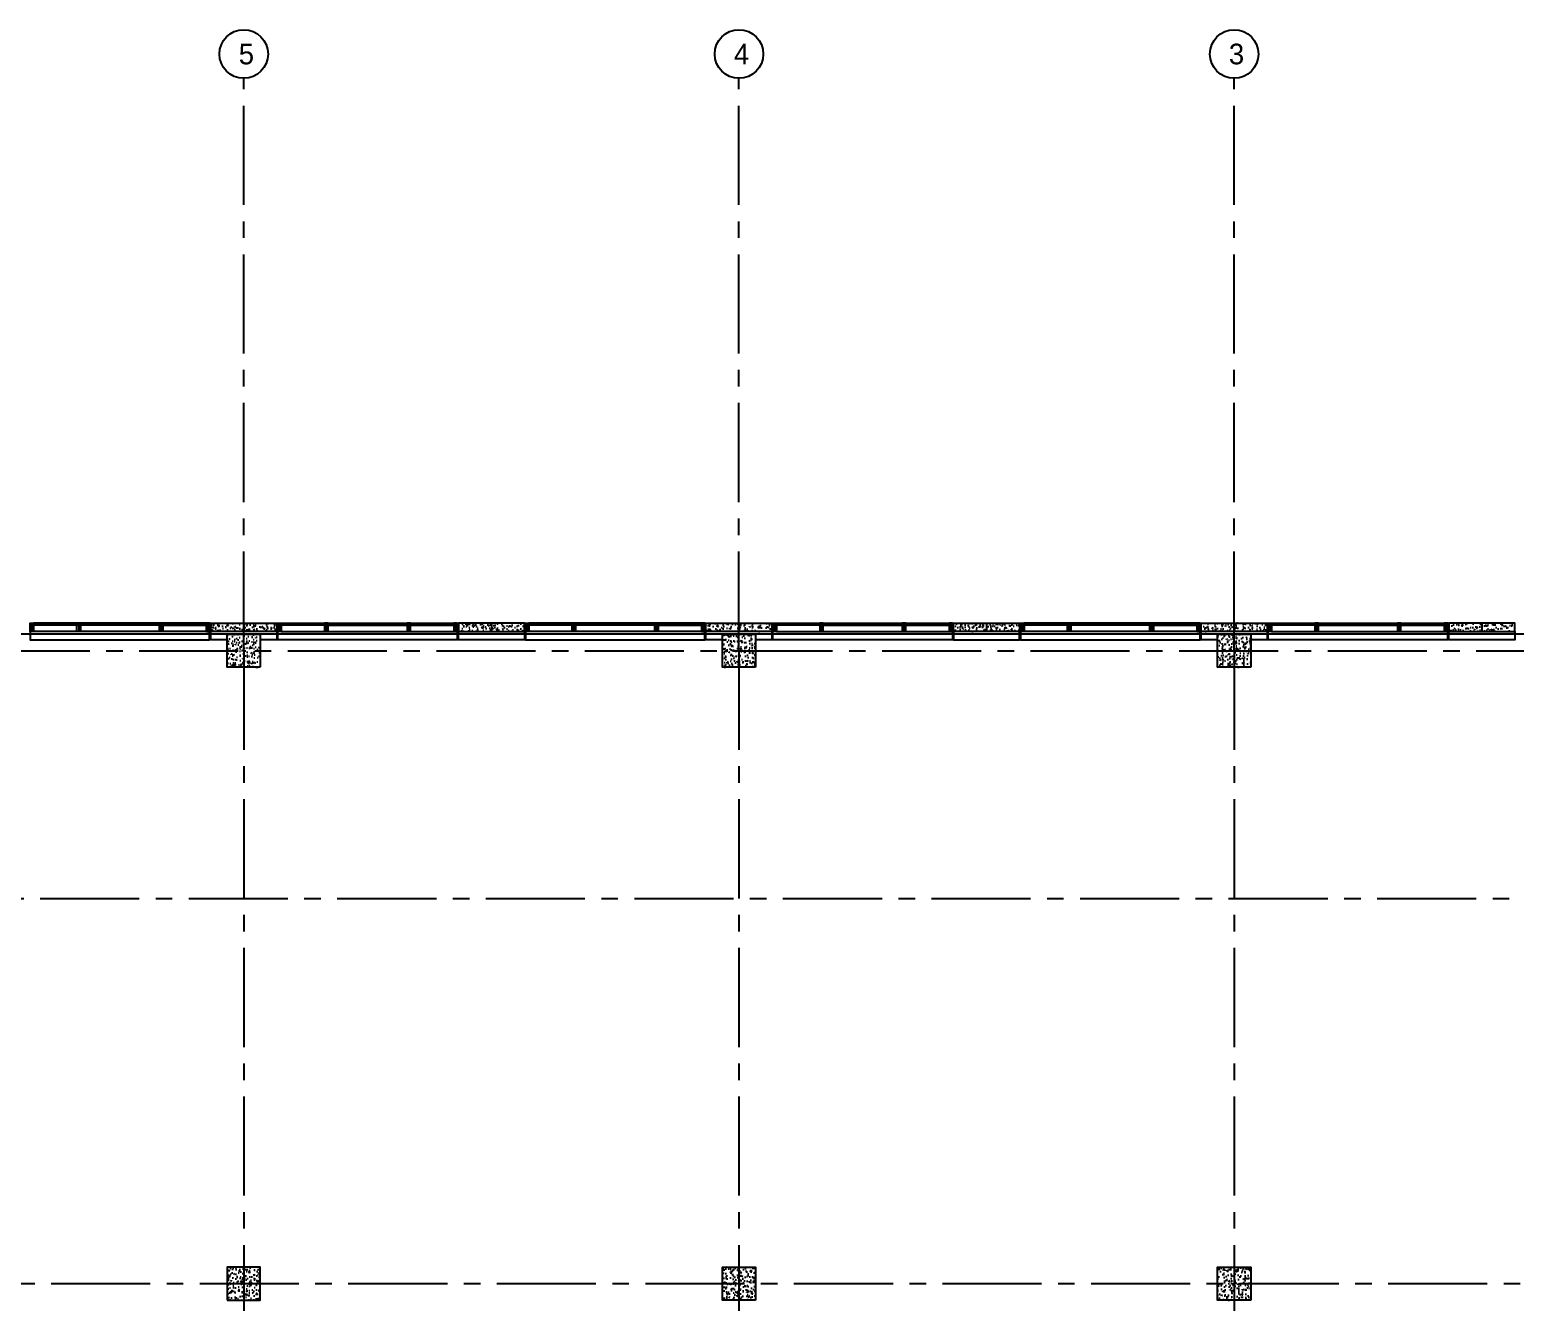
# Model space of a CAD drawing. Header units: inches. Extents: x 5893 to 9323, y 5310 to 7121.
# Drawn here: x 7272 to 8352, y 6196 to 7121 of the extents above; entities that cross this region are included whole.
import ezdxf
from ezdxf.enums import TextEntityAlignment as Align

# ---------------------------------------------------------------- set-up
doc = ezdxf.new("R2010")
doc.units = ezdxf.units.IN
doc.header["$LTSCALE"] = 96
doc.header["$MEASUREMENT"] = 0
doc.header["$PDSIZE"] = 1.5
doc.linetypes.add('CENTER2', pattern=[1.125, 0.75, -0.125, 0.125, -0.125])
doc.layers.get('0').update_dxf_attribs({"linetype": 'CONTINUOUS'})
for name, color, linetype in [('A_0_BLDGRD', 35, 'CENTER2'), ('A_0_COL-GRID', 40, 'CONTINUOUS'), ('A_0_CONST', 11, 'CONTINUOUS'), ('A_0_DIMGRD', 9, 'CENTER2'), ('A_1-8_COL', 7, 'CONTINUOUS'), ('A_1-8_COL_H', 6, 'CONTINUOUS'), ('A_1-8_CW_GLASS', 1, 'CONTINUOUS'), ('A_1-8_CW_GYP', 2, 'CONTINUOUS'), ('A_1-8_CW_MULL', 2, 'CONTINUOUS'), ('A_1-8_CW_PC', 2, 'CONTINUOUS'), ('A_1-8_CW_PC_H', 6, 'CONTINUOUS'), ('A_1-8_CW_SILL', 9, 'CONTINUOUS'), ('A_1-9_COL', 7, 'CONTINUOUS'), ('A_1-9_CW_H', 6, 'CONTINUOUS'), ('A_1_CW_SLAB', 66, 'CONTINUOUS')]:
    doc.layers.add(name, color=color, linetype=linetype)
doc.styles.add('AVANT', font='AVGARDN.TTF')

# ---------------------------------------------------------------- blocks, each defined once
blk = doc.blocks.new('COL_1-8_24X24')
at = {"layer": 'A_1-8_COL_H'}
h = blk.add_hatch(dxfattribs=at)
h.set_pattern_fill('AR-CONC,_I', color=256, style=2)
h.set_pattern_definition([(50, (-6180, -6718.462), (7.172602, -0.6275213), [0.75, -8.25]), (355, (-6180, -6718.462), (-1.3875133, 7.5219213), [0.6, -6.6]), (100.4514, (-6179.402, -6718.5144), (5.785094, 6.8943954), [0.637402, -7.011421]), (46.1842, (-6180, -6716.462), (10.6724105, -1.65519), [1.125, -12.375]), (96.6356, (-6179.111, -6716.6), (9.346627, 9.741179), [0.956103, -10.51713]), (351.1842, (-6180, -6716.462), (9.34662, 9.741186), [0.9, -9.9]), (21, (-6179, -6716.962), (5.9690705, -4.026189), [0.75, -8.25]), (326, (-6179, -6716.962), (2.4331533, 7.2515005), [0.6, -6.6]), (71.4514, (-6178.5026, -6717.2976), (8.4022263, 3.225305), [0.637402, -7.011421]), (37.5, (-6180, -6718.462), (0.12159855, 3.32893854), [0, -6.52, 0, -6.7, 0, -6.625]), (7.5, (-6180, -6718.462), (2.6306954, 3.9441171), [0, -3.82, 0, -6.37, 0, -2.525]), (327.5, (-6182.23, -6718.462), (5.3382244, -0.2255487), [0, -2.5, 0, -7.8, 0, -10.35]), (317.5, (-6183.23, -6718.462), (5.8318617, 1.0010498), [0, -3.25, 0, -5.18, 0, -7.35])])
h.paths.add_polyline_path([(-12, -12), (12, -12), (12, 12), (-12, 12)])
at = {"layer": 'A_0_CONST'}
blk.add_point((0, 0), dxfattribs=at)
at = {"layer": 'A_1-8_COL'}
blk.add_lwpolyline([(-12, -12), (12, -12), (12, 12), (-12, 12)], close=True, dxfattribs=at)
blk = doc.blocks.new('PRE_1-8_COL1')
at = {"layer": 'A_1-8_CW_PC_H'}
h = blk.add_hatch(dxfattribs=at)
h.set_pattern_fill('AR-CONC', color=256, style=0)
h.set_pattern_definition([(50, (-5100, -6744), (7.172602, -0.6275213), [0.75, -8.25]), (355, (-5100, -6744), (-1.3875133, 7.5219213), [0.6, -6.6]), (100.4514, (-5099.402, -6744.052), (5.785094, 6.8943954), [0.637402, -7.011421]), (46.1842, (-5100, -6742), (10.6724105, -1.65519), [1.125, -12.375]), (96.6356, (-5099.111, -6742.138), (9.346627, 9.741179), [0.956103, -10.51713]), (351.1842, (-5100, -6742), (9.34662, 9.741186), [0.9, -9.9]), (21, (-5099, -6742.5), (5.9690705, -4.026189), [0.75, -8.25]), (326, (-5099, -6742.5), (2.433153, 7.2515005), [0.6, -6.6]), (71.4514, (-5098.5026, -6742.8355), (8.4022263, 3.225305), [0.637402, -7.011421]), (37.5, (-5100, -6744), (0.12159855, 3.3289385), [0, -6.52, 0, -6.7, 0, -6.625]), (7.5, (-5100, -6744), (2.6306954, 3.9441171), [0, -3.82, 0, -6.37, 0, -2.525]), (327.5, (-5102.23, -6744), (5.3382244, -0.2255487), [0, -2.5, 0, -7.8, 0, -10.35]), (317.5, (-5103.23, -6744), (5.8318617, 1.0010498), [0, -3.25, 0, -5.18, 0, -7.35])])
h.paths.add_polyline_path([(-24, -6), (24, -6), (24, 0), (-24, 0)])
at = {"layer": 'A_0_CONST'}
blk.add_line((0, 0), (0, -6), dxfattribs=at)
at = {"layer": 'A_1-8_CW_PC'}
blk.add_lwpolyline([(-24, -6), (24, -6), (24, 0), (-24, 0)], close=True, dxfattribs=at)
blk = doc.blocks.new('MUL_1-8_EX2')
at = {"layer": 'A_0_CONST'}
blk.add_line((0, 0), (0, -6), dxfattribs=at)
at = {"layer": 'A_1-8_CW_MULL'}
blk.add_lwpolyline([(-1.25, -6), (-1.25, 0), (1.25, 0), (1.25, -0.5), (0.5, -0.5), (0.5, -1.5), (1.25, -1.5), (1.25, -6)], close=True, dxfattribs=at)
blk = doc.blocks.new('MUL_1-8_EX1')
at = {"layer": 'A_0_CONST'}
blk.add_line((0, 0), (0, -6), dxfattribs=at)
at = {"layer": 'A_1-8_CW_MULL'}
blk.add_lwpolyline([(0.5, -1.5), (1.25, -1.5), (1.25, -6), (-1.25, -6), (-1.25, -1.5), (-0.5, -1.5), (-0.5, -0.5), (-1.25, -0.5), (-1.25, 0), (1.25, 0), (1.25, -0.5), (0.5, -0.5)], close=True, dxfattribs=at)
blk = doc.blocks.new('COL_1-9_24X24')
at = {"layer": 'A_1-9_CW_H'}
h = blk.add_hatch(dxfattribs=at)
h.set_pattern_fill('AR-CONC,_I', color=256, style=2)
h.set_pattern_definition([(130, (6180, -6718.462), (-7.172602, -0.6275213), [0.75, -8.25]), (185, (6180, -6718.462), (1.3875133, 7.5219213), [0.6, -6.6]), (79.5486, (6179.402, -6718.5144), (-5.785094, 6.8943954), [0.637402, -7.011421]), (133.8158, (6180, -6716.462), (-10.6724105, -1.65519), [1.125, -12.375]), (83.3644, (6179.111, -6716.6), (-9.346627, 9.741179), [0.956103, -10.51713]), (188.8158, (6180, -6716.462), (-9.34662, 9.741186), [0.9, -9.9]), (159, (6179, -6716.962), (-5.9690705, -4.026189), [0.75, -8.25]), (214, (6179, -6716.962), (-2.4331533, 7.2515005), [0.6, -6.6]), (108.5486, (6178.5026, -6717.2976), (-8.4022263, 3.225305), [0.637402, -7.011421]), (142.5, (6180, -6718.462), (-0.12159855, 3.32893854), [0, -6.52, 0, -6.7, 0, -6.625]), (172.5, (6180, -6718.462), (-2.6306954, 3.9441171), [0, -3.82, 0, -6.37, 0, -2.525]), (212.5, (6182.23, -6718.462), (-5.3382244, -0.2255487), [0, -2.5, 0, -7.8, 0, -10.35]), (222.5, (6183.23, -6718.462), (-5.8318617, 1.0010498), [0, -3.25, 0, -5.18, 0, -7.35])])
h.paths.add_polyline_path([(12, -12), (-12, -12), (-12, 12), (12, 12)])
at = {"layer": 'A_0_CONST'}
blk.add_point((0, 0), dxfattribs=at)
at = {"layer": 'A_1-9_COL'}
blk.add_lwpolyline([(12, -12), (-12, -12), (-12, 12), (12, 12)], close=True, dxfattribs=at)
blk = doc.blocks.new('grid-bbl')
at = {"color": 1, "linetype": 'Continuous'}
blk.add_circle((0, 0.25), 0.184, dxfattribs=at)
at = {"style": 'AVANT'}
blk.add_attdef('-', text='', height=0.156, dxfattribs=at).set_placement((0, 0.25), align=Align.MIDDLE_CENTER)

msp = doc.modelspace()

# ---------------------------------------------------------------- linework, layer by layer
at = {"layer": 'A_0_BLDGRD'}
for p, q in [((6704, 6670), (8872, 6670)), ((7428, 6670), (7428, 5330)), ((7788, 6670), (7788, 5330)), ((8148, 6670), (8148, 5330)), ((6524, 6490), (8872, 6490)), ((8872, 6210), (6344, 6210))]:
    msp.add_line(p, q, dxfattribs=at)
at = {"layer": 'A_0_DIMGRD'}
for p, q in [((7428, 6670), (7428, 7086)), ((7788, 6670), (7788, 7086)), ((8148, 6670), (8148, 7086))]:
    msp.add_line(p, q, dxfattribs=at)
at = {"layer": 'A_1-8_CW_GLASS'}
for p, q in [((7275.2, 6689.5), (7306.7, 6689.5)), ((7306.7, 6688.5), (7275.2, 6688.5)), ((7366.7, 6689.5), (7309.2, 6689.5)), ((7366.7, 6688.5), (7309.2, 6688.5)), ((7400.7, 6689.5), (7369.2, 6689.5)), ((7369.2, 6688.5), (7400.7, 6688.5)), ((7455.2, 6689.5), (7486.7, 6689.5)), ((7486.7, 6688.5), (7455.2, 6688.5)), ((7489.2, 6689.5), (7546.7, 6689.5)), ((7489.2, 6688.5), (7546.7, 6688.5)), ((7580.7, 6689.5), (7549.2, 6689.5)), ((7549.2, 6688.5), (7580.7, 6688.5)), ((7635.2, 6689.5), (7666.7, 6689.5)), ((7666.7, 6688.5), (7635.2, 6688.5)), ((7726.7, 6689.5), (7669.2, 6689.5)), ((7726.7, 6688.5), (7669.2, 6688.5)), ((7760.7, 6689.5), (7729.2, 6689.5)), ((7729.2, 6688.5), (7760.7, 6688.5)), ((7815.2, 6689.5), (7846.7, 6689.5)), ((7846.7, 6688.5), (7815.2, 6688.5)), ((7849.2, 6689.5), (7906.7, 6689.5)), ((7849.2, 6688.5), (7906.7, 6688.5)), ((7940.7, 6689.5), (7909.2, 6689.5)), ((7909.2, 6688.5), (7940.7, 6688.5)), ((7995.2, 6689.5), (8026.7, 6689.5)), ((8026.7, 6688.5), (7995.2, 6688.5)), ((8086.7, 6689.5), (8029.2, 6689.5)), ((8086.7, 6688.5), (8029.2, 6688.5)), ((8120.7, 6689.5), (8089.2, 6689.5)), ((8089.2, 6688.5), (8120.7, 6688.5)), ((8175.2, 6689.5), (8206.7, 6689.5)), ((8206.7, 6688.5), (8175.2, 6688.5)), ((8209.2, 6689.5), (8266.7, 6689.5)), ((8209.2, 6688.5), (8266.7, 6688.5)), ((8300.7, 6689.5), (8269.2, 6689.5)), ((8269.2, 6688.5), (8300.7, 6688.5))]:
    msp.add_line(p, q, dxfattribs=at)
at = {"layer": 'A_1-8_CW_GYP'}
for points in [[(7416, 6678), (7404, 6678), (7404, 6684)], [(7452, 6684), (7452, 6678), (7440, 6678)], [(7632, 6684), (7632, 6678), (7584, 6678), (7584, 6684)], [(7776, 6678), (7764, 6678), (7764, 6684)], [(7812, 6684), (7812, 6678), (7800, 6678)], [(7944, 6684), (7944, 6678), (7992, 6678), (7992, 6684)], [(8136, 6678), (8124, 6678), (8124, 6684)], [(8172, 6684), (8172, 6678), (8160, 6678)], [(8352, 6684), (8352, 6678), (8304, 6678), (8304, 6684)]]:
    msp.add_lwpolyline(points, dxfattribs=at)
at = {"layer": 'A_1-8_CW_SILL'}
for p, q in [((7400.7, 6690), (7275.2, 6690)), ((7455.2, 6690), (7580.7, 6690)), ((7760.7, 6690), (7635.2, 6690)), ((7815.2, 6690), (7940.7, 6690)), ((8120.7, 6690), (7995.2, 6690)), ((8175.2, 6690), (8300.7, 6690)), ((7400.7, 6684), (7275.2, 6684)), ((7455.2, 6684), (7580.7, 6684)), ((7760.7, 6684), (7635.2, 6684)), ((7815.2, 6684), (7940.7, 6684)), ((8120.7, 6684), (7995.2, 6684)), ((8175.2, 6684), (8300.7, 6684))]:
    msp.add_line(p, q, dxfattribs=at)
for points in [[(7272.7, 6684), (7272.7, 6678), (7403.2, 6678), (7403.2, 6684)], [(7583.2, 6684), (7583.2, 6678), (7452.7, 6678), (7452.7, 6684)], [(7632.7, 6684), (7632.7, 6678), (7763.2, 6678), (7763.2, 6684)], [(7943.2, 6684), (7943.2, 6678), (7812.7, 6678), (7812.7, 6684)], [(7992.7, 6684), (7992.7, 6678), (8123.2, 6678), (8123.2, 6684)], [(8303.2, 6684), (8303.2, 6678), (8172.7, 6678), (8172.7, 6684)]]:
    msp.add_lwpolyline(points, dxfattribs=at)
at = {"layer": 'A_1_CW_SLAB'}
msp.add_lwpolyline([(7052, 5318), (8884, 5318), (8884, 6682), (7052, 6682)], dxfattribs=at)

# ---------------------------------------------------------------- block references
for name, p in [('MUL_1-8_EX2', (7274, 6690)), ('MUL_1-8_EX1', (7308, 6690)), ('MUL_1-8_EX1', (7368, 6690)), ('MUL_1-8_EX2', (7454, 6690)), ('PRE_1-8_COL1', (7608, 6690)), ('MUL_1-8_EX2', (7634, 6690)), ('MUL_1-8_EX1', (7668, 6690)), ('MUL_1-8_EX1', (7728, 6690)), ('MUL_1-8_EX2', (7814, 6690)), ('MUL_1-8_EX2', (7994, 6690)), ('MUL_1-8_EX1', (8028, 6690)), ('MUL_1-8_EX1', (8088, 6690)), ('MUL_1-8_EX2', (8174, 6690)), ('PRE_1-8_COL1', (8328, 6690))]:
    msp.add_blockref(name, p)
at = {"xscale": -1}
for name, p in [('MUL_1-8_EX2', (7402, 6690)), ('PRE_1-8_COL1', (7428, 6690)), ('MUL_1-8_EX1', (7488, 6690)), ('MUL_1-8_EX1', (7548, 6690)), ('MUL_1-8_EX2', (7582, 6690)), ('MUL_1-8_EX2', (7762, 6690)), ('PRE_1-8_COL1', (7788, 6690)), ('MUL_1-8_EX1', (7848, 6690)), ('MUL_1-8_EX1', (7908, 6690)), ('MUL_1-8_EX2', (7942, 6690)), ('PRE_1-8_COL1', (7968, 6690)), ('MUL_1-8_EX2', (8122, 6690)), ('PRE_1-8_COL1', (8148, 6690)), ('MUL_1-8_EX1', (8208, 6690)), ('MUL_1-8_EX1', (8268, 6690)), ('MUL_1-8_EX2', (8302, 6690)), ('COL_1-8_24X24', (7428, 6670)), ('COL_1-8_24X24', (7788, 6670)), ('COL_1-8_24X24', (8148, 6670)), ('COL_1-9_24X24', (7428, 6210)), ('COL_1-8_24X24', (7788, 6210)), ('COL_1-8_24X24', (8148, 6210))]:
    msp.add_blockref(name, p, dxfattribs=at)
at = {"layer": 'A_0_COL-GRID'}
ref = msp.add_blockref('grid-bbl', (7428, 7079.6), dxfattribs=dict(at, xscale=96, yscale=96, zscale=96))
ref.add_attrib('-', '5', dxfattribs={"layer": '0', "height": 15, "style": 'AVANT'}).set_placement((7429.9, 7103.6), align=Align.MIDDLE_CENTER)
ref = msp.add_blockref('grid-bbl', (7788, 7079.6), dxfattribs=dict(at, xscale=96, yscale=96, zscale=96))
ref.add_attrib('-', '4', dxfattribs={"layer": '0', "height": 15, "style": 'AVANT'}).set_placement((7789.9, 7103.6), align=Align.MIDDLE_CENTER)
ref = msp.add_blockref('grid-bbl', (8148, 7079.6), dxfattribs=dict(at, xscale=96, yscale=96, zscale=96))
ref.add_attrib('-', '3', dxfattribs={"layer": '0', "height": 15, "style": 'AVANT'}).set_placement((8149.7, 7103.6), align=Align.MIDDLE_CENTER)

doc.saveas('drawing.dxf')
